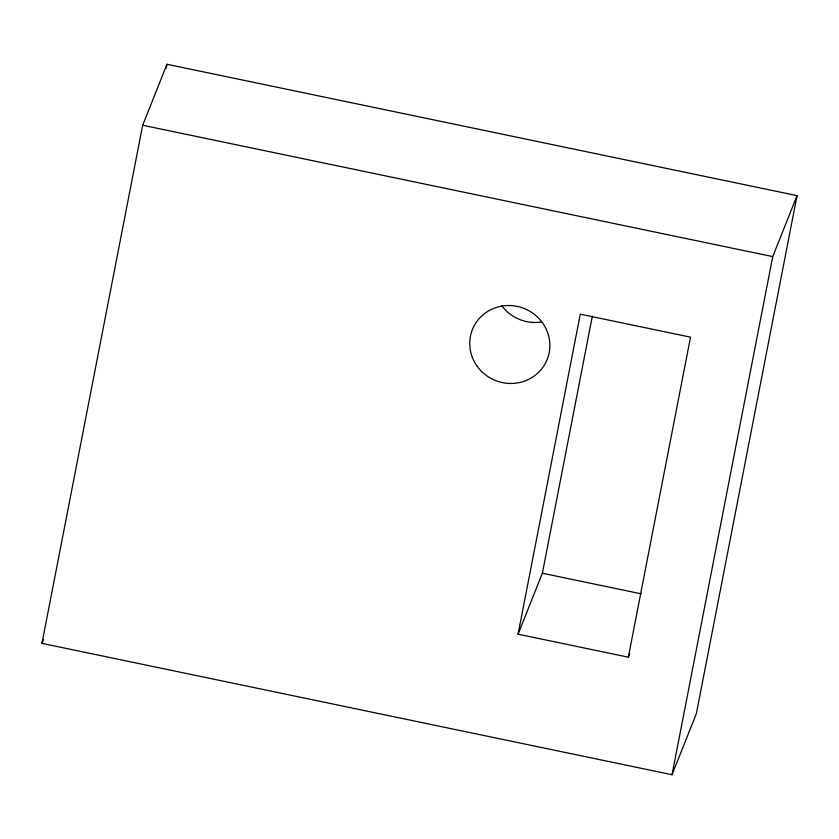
<?xml version="1.0" encoding="UTF-8"?>
<svg xmlns="http://www.w3.org/2000/svg" width="839" height="839" viewBox="0 0 839 839"><rect width="100%" height="100%" fill="white"/><g stroke="black" fill="none" stroke-linecap="round" stroke-linejoin="round"><path stroke-width="1.26" d="M41.95 643.366L142.661 125.252L166.971 64.278L797.05 195.634L696.339 713.748L672.029 774.722L41.95 643.366L43.376 639.779M166.216 68.137L166.971 64.278M518.062 634.2L580.263 314.185L690.528 337.173L628.327 657.189L518.062 634.2L542.372 573.226L592.334 316.188M672.029 774.722L772.74 256.608L797.05 195.634M628.327 657.189L629.753 653.602M142.661 125.252L772.74 256.608M542.372 573.226L641.09 593.802M541.04 322.071A40.272 38.762 21.7 0 1 501.785 305.711M476.72 365.636A40.272 38.762 21.7 0 0 545.927 362.291A40.272 38.762 21.7 0 0 506.766 305.574A40.272 38.762 21.7 0 0 476.72 365.636"/></g></svg>
